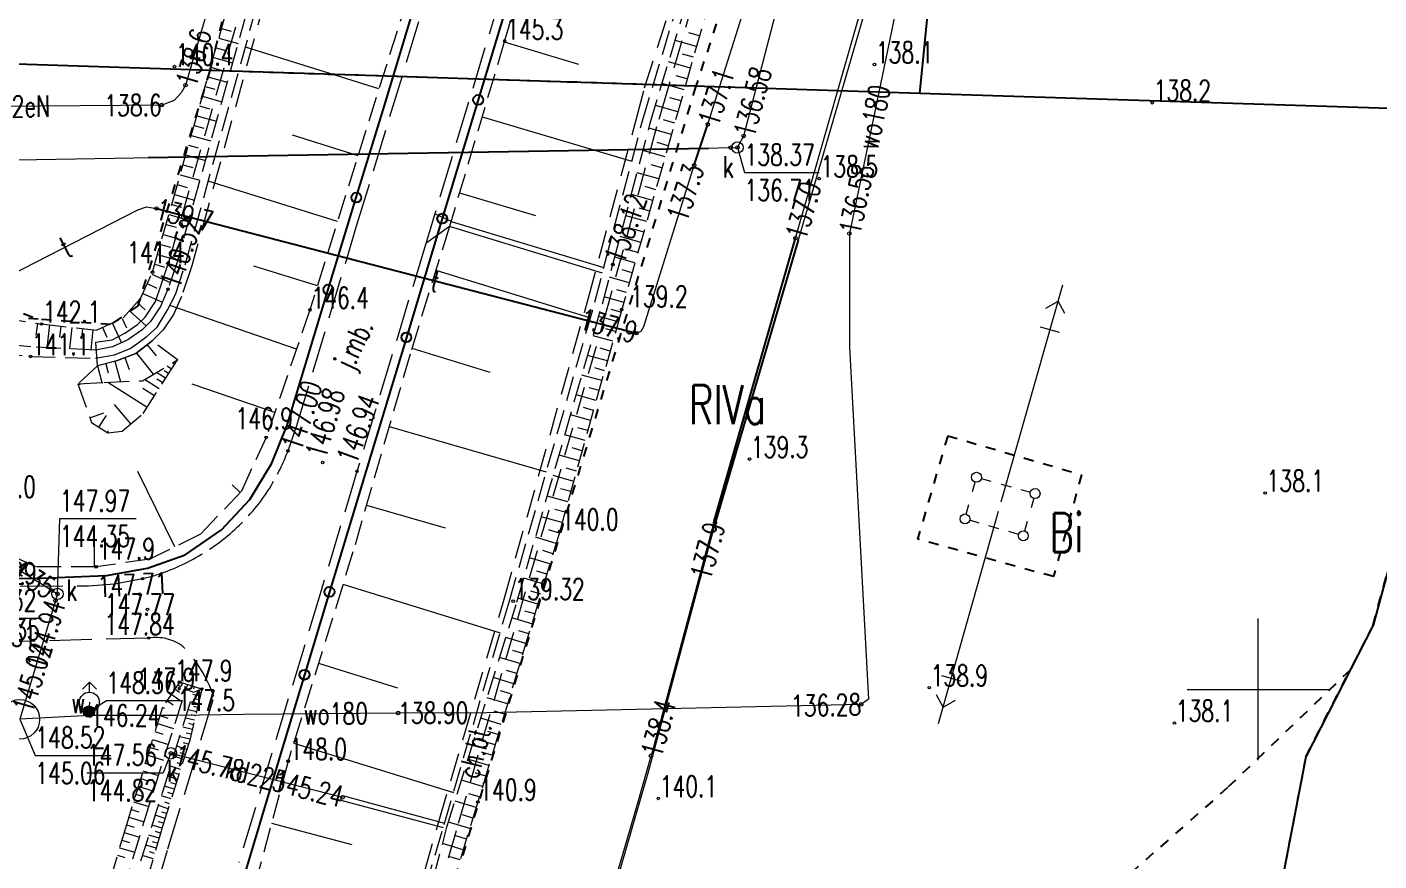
# Model space of a CAD drawing. Header units: metres. Extents: x 7583802 to 7586368, y 5958992 to 5960558.
# Drawn here: x 7586013.2 to 7586108.5, y 5959387.9 to 5959446.7 of the extents above; entities that cross this region are included whole.
import ezdxf
from ezdxf.enums import TextEntityAlignment as Align

# ---------------------------------------------------------------- set-up
doc = ezdxf.new("R2010")
doc.units = ezdxf.units.M
for name, pattern in [('1', [0]), ('2', [3, 2, -1]), ('3_1', [0]), ('3_BUBZ02', [2.45, 1.75, -0.7]), ('3_BUBZ02G', [2.45, 1.75, -0.7]), ('3_KTCR02', [3, 2, -1]), ('3_KTJZ01', [4, 3, -1]), ('4_1', [0]), ('4_SUBP02_05', [0]), ('4_SUBP02_08', [0]), ('4_SUOP03_13', [0]), ('4_SUOP03_15', [0]), ('4_SUOP03_17', [0]), ('4_SUPE_01', [0]), ('4_SUPK_01', [0]), ('4_SUPT_01', [0]), ('4_SUPW_01', [0]), ('4_SUSM03_02', [0]), ('4_SUUS30_02', [0]), ('GUZ', [1.4, 0.7, -0.7])]:
    doc.linetypes.add(name, pattern=pattern)
doc.layers.get('0').update_dxf_attribs({"color": 250, "linetype": 'CONTINUOUS', "lineweight": 100})
for name, color, linetype, lineweight in [('1000_L_1', 7, '1', 18), ('BUBZ_L_1', 7, '3_BUBZ02', 18), ('DZIALKI-G_L_0', 7, '1', 25), ('KONTURY_L_0', 114, '2', 25), ('KONTURY_NR_T_0', 114, 'CONTINUOUS', 25), ('KTCR_E_T_1', 7, 'CONTINUOUS', 15), ('KTCR_L_1', 7, '3_KTCR02', 18), ('KTJZ_E_T_0', 7, 'CONTINUOUS', 15), ('KTJZ_L_0', 7, '3_KTJZ01', 18), ('KTOK_L_4', 7, 'CONTINUOUS', 25), ('RTPW_T_0', 7, 'CONTINUOUS', 15), ('RTPW_T_1', 7, 'CONTINUOUS', 15), ('SUBW_L_0', 5, '4_SUBP02_08', 18), ('SUOE_L_1', 1, '4_SUOP03_13', 25), ('SUOK_L_0', 34, '4_SUOP03_15', 25), ('SUOT_L_1', 30, '4_SUOP03_17', 25), ('SUPE_E_T_3', 1, 'CONTINUOUS', 15), ('SUPE_L_1', 1, '4_SUPE_01', 18), ('SUPE_L_2', 1, '4_SUPE_01', 18), ('SUPE_L_3', 1, '4_SUPE_01', 18), ('SUPK_E_T_0', 34, 'CONTINUOUS', 15), ('SUPK_L_0', 34, '4_SUPK_01', 18), ('SUPT_E_T_0', 30, 'CONTINUOUS', 15), ('SUPT_L_0', 30, '4_SUPT_01', 18), ('SUPW_E_T_0', 5, 'CONTINUOUS', 15), ('SUPW_L_0', 5, '4_SUPW_01', 18), ('SUSM_L_5', 7, 'CONTINUOUS', 18), ('SUTE_T_0', 1, 'CONTINUOUS', 18), ('SUTK_T_0', 34, 'CONTINUOUS', 18), ('SUTT_T_0', 30, 'CONTINUOUS', 18), ('SUTW_T_0', 5, 'CONTINUOUS', 18), ('SUUK_E_T_3', 7, 'CONTINUOUS', 15), ('SUUK_L_7', 7, '4_1', 18), ('SUUK_T_4', 7, 'CONTINUOUS', 13), ('SUUW_E_T_5', 7, 'CONTINUOUS', 15), ('SUUW_T_0', 7, 'CONTINUOUS', 18), ('SUUW_T_7', 7, 'CONTINUOUS', 15)]:
    doc.layers.add(name, color=color, linetype=linetype, lineweight=lineweight)
doc.styles.get("Standard").update_dxf_attribs({"font": 'Simplex.SHX', "width": 0.75})

# ---------------------------------------------------------------- blocks, each defined once
blk = doc.blocks.new('3_RTPW02')
at = {"linetype": 'CONTINUOUS'}
blk.add_circle((0, 0), 0.09, dxfattribs=at)
blk = doc.blocks.new('3_RTPW01')
at = {"linetype": 'CONTINUOUS'}
blk.add_circle((0, 0), 0.09, dxfattribs=at)
blk = doc.blocks.new('4_SUPS01_03')
at = {"linetype": 'CONTINUOUS'}
blk.add_circle((0, 0), 0.125, dxfattribs=at)
blk = doc.blocks.new('4_SUPS01_05')
at = {"linetype": 'CONTINUOUS'}
blk.add_circle((0, 0), 0.125, dxfattribs=at)
blk = doc.blocks.new('4_SUPS01_07')
at = {"linetype": 'CONTINUOUS'}
blk.add_circle((0, 0), 0.125, dxfattribs=at)
blk = doc.blocks.new('4_SUPS01_08')
at = {"linetype": 'CONTINUOUS'}
blk.add_circle((0, 0), 0.125, dxfattribs=at)
blk = doc.blocks.new('4_SUUS22_01')
at = {"linetype": 'CONTINUOUS'}
blk.add_circle((0, 0), 0.4, dxfattribs=at)
blk = doc.blocks.new('4_SUUS02')
at = {"linetype": 'CONTINUOUS'}
for p, q in [((0, 1.4), (-0.495, 0.905)), ((0, 1.4), (0.495, 0.905)), ((0, 0.7), (0, 1.4))]:
    blk.add_line(p, q, dxfattribs=at)
blk.add_circle((0, 0), 0.7, dxfattribs=at)
blk = doc.blocks.new('4_SUUS25')
at = {"linetype": 'CONTINUOUS'}
for radius in [0.4, 0.35, 0.3, 0.25, 0.2, 0.15, 0.1, 0.05, 0.0143]:
    blk.add_circle((0, 0), radius, dxfattribs=at)

msp = doc.modelspace()

# ---------------------------------------------------------------- linework, layer by layer
at = {"layer": '1000_L_1', "linetype": '1'}
for p, q in [((7586100, 5959395), (7586100, 5959405)), ((7586095, 5959400), (7586105, 5959400))]:
    msp.add_line(p, q, dxfattribs=at)
at = {"layer": 'BUBZ_L_1', "linetype": '3_BUBZ02'}
for p, q in [((7586032.63, 5959461.79), (7586023.8, 5959430.13)), ((7586024.37, 5959429.94), (7586033.14, 5959461.66)), ((7586056.6, 5959440.09), (7586060.14, 5959451.82)), ((7586057.84, 5959442.24), (7586060.68, 5959451.63)), ((7586057.15, 5959439.92), (7586057.84, 5959442.24)), ((7586053.97, 5959430.12), (7586056.6, 5959440.09)), ((7586054.52, 5959429.96), (7586057.15, 5959439.92)), ((7586023.8, 5959430.13), (7586023.16, 5959428.22)), ((7586053.25, 5959427.31), (7586053.97, 5959430.12)), ((7586023.68, 5959427.85), (7586024.37, 5959429.94)), ((7586053.78, 5959427.18), (7586054.52, 5959429.96)), ((7586023.16, 5959428.22), (7586022.63, 5959427)), ((7586023.11, 5959426.71), (7586023.68, 5959427.85)), ((7586047.23, 5959406.24), (7586053.25, 5959427.31)), ((7586047.75, 5959406.15), (7586053.78, 5959427.18)), ((7586022.63, 5959427), (7586021.92, 5959425.95)), ((7586022.39, 5959425.54), (7586023.11, 5959426.71)), ((7586021.34, 5959425.35), (7586020.34, 5959424.66)), ((7586021.92, 5959425.95), (7586021.34, 5959425.35)), ((7586021.7, 5959424.9), (7586022.39, 5959425.54)), ((7586006.28, 5959424.31), (7586013.47, 5959423.48)), ((7586013.5, 5959424.15), (7586006.62, 5959424.87)), ((7586020.34, 5959424.66), (7586019.25, 5959424.15)), ((7586020.5, 5959424.03), (7586020.97, 5959424.37)), ((7586020.97, 5959424.37), (7586021.7, 5959424.9)), ((7586023.84, 5959423.24), (7586022.04, 5959424.58)), ((7586013.47, 5959423.48), (7586018.05, 5959423.35)), ((7586018.06, 5959423.93), (7586013.5, 5959424.15)), ((7586018.05, 5959423.35), (7586019.38, 5959423.59)), ((7586019.25, 5959424.15), (7586018.06, 5959423.93)), ((7586019.38, 5959423.59), (7586020.5, 5959424.03)), ((7586018.18, 5959422.81), (7586016.81, 5959421.54)), ((7586021.36, 5959421.77), (7586023.84, 5959423.24)), ((7586021.36, 5959421.77), (7586023.84, 5959423.24)), ((7586016.81, 5959421.54), (7586018.67, 5959421.64)), ((7586016.81, 5959421.54), (7586018.67, 5959421.64)), ((7586018.67, 5959421.64), (7586021.36, 5959421.77)), ((7586018.67, 5959421.64), (7586021.36, 5959421.77)), ((7586042.62, 5959390.48), (7586047.23, 5959406.24)), ((7586042.82, 5959390.28), (7586047.75, 5959406.15)), ((7586022.18, 5959392.93), (7586024.42, 5959400.01)), ((7586022.79, 5959392.77), (7586024.96, 5959399.81)), ((7586024.42, 5959400.01), (7586024.96, 5959399.81)), ((7586024.96, 5959399.81), (7586025.54, 5959400.02)), ((7586024.96, 5959399.81), (7586025.54, 5959400.02)), ((7586019.23, 5959383.36), (7586022.18, 5959392.93)), ((7586019.76, 5959383.25), (7586022.79, 5959392.77)), ((7586039.93, 5959381.26), (7586042.62, 5959390.48)), ((7586039.98, 5959379.6), (7586042.82, 5959390.28))]:
    msp.add_line(p, q, dxfattribs=at)
at = {"layer": 'BUBZ_L_1', "linetype": '3_BUBZ02G'}
for p, q in [((7586050, 5959456.6), (7586046.89, 5959445.73)), ((7586040.77, 5959451.1), (7586036.41, 5959437.16)), ((7586062.1, 5959451.27), (7586055.14, 5959426.79)), ((7586023.42, 5959434.19), (7586027.15, 5959447.36)), ((7586046.89, 5959445.73), (7586043, 5959432.65)), ((7586036.41, 5959437.16), (7586033.17, 5959426.77)), ((7586022.07, 5959429.42), (7586023.42, 5959434.19)), ((7586043, 5959432.65), (7586040.22, 5959423.65)), ((7586021.23, 5959427.57), (7586022.07, 5959429.42)), ((7586019.99, 5959426.19), (7586021.23, 5959427.57)), ((7586006.55, 5959426.95), (7586014.25, 5959425.77)), ((7586018.11, 5959425.33), (7586019.99, 5959426.19)), ((7586033.17, 5959426.77), (7586030.08, 5959417.77)), ((7586055.14, 5959426.79), (7586050.77, 5959411.13)), ((7586014.25, 5959425.77), (7586018.11, 5959425.33)), ((7586020.9, 5959423.68), (7586022.04, 5959424.58)), ((7586019.52, 5959423.17), (7586020.9, 5959423.68)), ((7586040.22, 5959423.65), (7586036.2, 5959409.7)), ((7586019.52, 5959423.17), (7586018.18, 5959422.81)), ((7586022.99, 5959421.93), (7586023.84, 5959423.24)), ((7586016.81, 5959421.54), (7586017.78, 5959418.83)), ((7586021.41, 5959419.46), (7586022.99, 5959421.93)), ((7586017.78, 5959418.83), (7586018.91, 5959418.1)), ((7586019.93, 5959418.22), (7586021.41, 5959419.46)), ((7586018.91, 5959418.1), (7586019.93, 5959418.22)), ((7586030.08, 5959417.77), (7586028.34, 5959413.98)), ((7586028.34, 5959413.98), (7586025.46, 5959410.95)), ((7586025.46, 5959410.95), (7586021.89, 5959409.19)), ((7586050.77, 5959411.13), (7586045, 5959392.06)), ((7586013.84, 5959408.65), (7586011.4, 5959409.77)), ((7586021.89, 5959409.19), (7586018.09, 5959408.64)), ((7586036.2, 5959409.7), (7586031.63, 5959394.94)), ((7586018.09, 5959408.64), (7586013.84, 5959408.65)), ((7586023.97, 5959400.51), (7586022.77, 5959398.74)), ((7586025.54, 5959400.02), (7586023.97, 5959400.51)), ((7586025.54, 5959400.02), (7586024.7, 5959396.41)), ((7586022.77, 5959398.74), (7586020.25, 5959390.52)), ((7586024.7, 5959396.41), (7586022.77, 5959390.33)), ((7586031.63, 5959394.94), (7586028.96, 5959385)), ((7586045, 5959392.06), (7586042.14, 5959382.72)), ((7586020.25, 5959390.52), (7586016.99, 5959379.56)), ((7586022.77, 5959390.33), (7586021.18, 5959384.85))]:
    msp.add_line(p, q, dxfattribs=at)
at = {"layer": 'BUBZ_L_1', "linetype": '3_1'}
for p, q in [((7586026.934, 5959446.597), (7586027.61, 5959446.406)), ((7586060.624, 5959446.08), (7586059.877, 5959446.292)), ((7586026.55, 5959445.241), (7586027.229, 5959445.049)), ((7586026.742, 5959445.92), (7586028.097, 5959445.536)), ((7586038.031, 5959442.344), (7586028.614, 5959445.29)), ((7586046.867, 5959445.654), (7586052.103, 5959444.097)), ((7586060.412, 5959445.332), (7586058.905, 5959445.761)), ((7586026.357, 5959444.561), (7586027.717, 5959444.176)), ((7586060.198, 5959444.579), (7586059.438, 5959444.795)), ((7586026.164, 5959443.88), (7586026.846, 5959443.687)), ((7586059.982, 5959443.819), (7586058.449, 5959444.255)), ((7586025.777, 5959442.513), (7586026.461, 5959442.319)), ((7586025.971, 5959443.197), (7586027.337, 5959442.81)), ((7586059.544, 5959442.28), (7586057.986, 5959442.723)), ((7586059.764, 5959443.053), (7586058.991, 5959443.273)), ((7586025.583, 5959441.827), (7586026.954, 5959441.439)), ((7586059.323, 5959441.501), (7586058.538, 5959441.725)), ((7586025.194, 5959440.452), (7586026.57, 5959440.062)), ((7586025.389, 5959441.14), (7586026.075, 5959440.946)), ((7586059.1, 5959440.717), (7586057.52, 5959441.166)), ((7586024.998, 5959439.763), (7586025.688, 5959439.567)), ((7586045.299, 5959440.379), (7586055.849, 5959437.242)), ((7586058.649, 5959439.133), (7586057.061, 5959439.584)), ((7586058.875, 5959439.927), (7586058.081, 5959440.153)), ((7586024.803, 5959439.071), (7586026.185, 5959438.68)), ((7586036.559, 5959437.635), (7586031.929, 5959439.084)), ((7586058.423, 5959438.339), (7586057.637, 5959438.562)), ((7586024.41, 5959437.685), (7586025.798, 5959437.292)), ((7586024.606, 5959438.379), (7586025.299, 5959438.183)), ((7586058.2, 5959437.552), (7586056.642, 5959437.995)), ((7586024.213, 5959436.99), (7586024.908, 5959436.793)), ((7586057.978, 5959436.773), (7586057.207, 5959436.993)), ((7586024.016, 5959436.293), (7586025.409, 5959435.899)), ((7586035.114, 5959433.004), (7586026.003, 5959435.845)), ((7586057.759, 5959436.002), (7586056.23, 5959436.436)), ((7586023.62, 5959434.896), (7586025.019, 5959434.5)), ((7586023.818, 5959435.595), (7586024.516, 5959435.398)), ((7586043.705, 5959435.021), (7586049.064, 5959433.427)), ((7586057.326, 5959434.48), (7586055.826, 5959434.906)), ((7586057.542, 5959435.237), (7586056.784, 5959435.452)), ((7586023.421, 5959434.195), (7586024.122, 5959433.997)), ((7586057.113, 5959433.73), (7586056.37, 5959433.941)), ((7586023.223, 5959433.493), (7586024.627, 5959433.096)), ((7586056.902, 5959432.987), (7586055.43, 5959433.405)), ((7586022.824, 5959432.085), (7586024.234, 5959431.686)), ((7586023.024, 5959432.79), (7586023.727, 5959432.59)), ((7586056.485, 5959431.522), (7586055.041, 5959431.932)), ((7586056.693, 5959432.251), (7586055.963, 5959432.458)), ((7586022.624, 5959431.378), (7586023.33, 5959431.179)), ((7586056.28, 5959430.799), (7586055.565, 5959431.003)), ((7586022.227, 5959429.976), (7586022.922, 5959429.78)), ((7586022.424, 5959430.671), (7586023.839, 5959430.27)), ((7586056.077, 5959430.084), (7586054.659, 5959430.487)), ((7586022.012, 5959429.292), (7586023.32, 5959428.698)), ((7586033.693, 5959428.449), (7586029.212, 5959429.846)), ((7586042.049, 5959429.57), (7586052.935, 5959426.207)), ((7586055.675, 5959428.673), (7586054.283, 5959429.069)), ((7586055.875, 5959429.375), (7586055.173, 5959429.575)), ((7586021.703, 5959428.613), (7586022.383, 5959428.304)), ((7586055.477, 5959427.977), (7586054.787, 5959428.173)), ((7586020.976, 5959427.287), (7586021.551, 5959426.771)), ((7586021.392, 5959427.928), (7586022.763, 5959427.305)), ((7586055.281, 5959427.286), (7586053.912, 5959427.676)), ((7586019.935, 5959426.165), (7586020.245, 5959425.487)), ((7586020.448, 5959426.699), (7586021.623, 5959425.643)), ((7586032.217, 5959423.993), (7586023.285, 5959427.06)), ((7586054.897, 5959425.92), (7586053.528, 5959426.302)), ((7586055.087, 5959426.602), (7586054.405, 5959426.792)), ((7586013.967, 5959425.813), (7586013.839, 5959424.977)), ((7586014.806, 5959425.707), (7586014.623, 5959424.096)), ((7586015.612, 5959425.615), (7586015.523, 5959424.836)), ((7586016.391, 5959425.526), (7586016.219, 5959424.019)), ((7586017.144, 5959425.44), (7586017.061, 5959424.711)), ((7586017.873, 5959425.357), (7586017.713, 5959423.947)), ((7586018.539, 5959425.526), (7586018.857, 5959424.831)), ((7586019.234, 5959425.844), (7586019.875, 5959424.442)), ((7586054.706, 5959425.235), (7586054.019, 5959425.427)), ((7586021.694, 5959424.307), (7586022.323, 5959423.51)), ((7586054.514, 5959424.548), (7586053.136, 5959424.933)), ((7586020.129, 5959423.395), (7586020.435, 5959422.568)), ((7586020.948, 5959423.718), (7586022.126, 5959422.224)), ((7586040.349, 5959424.068), (7586045.851, 5959422.369)), ((7586054.129, 5959423.167), (7586052.74, 5959423.554)), ((7586054.322, 5959423.859), (7586053.63, 5959424.052)), ((7586018.18, 5959422.81), (7586018.497, 5959421.631)), ((7586018.77, 5959422.968), (7586018.945, 5959422.315)), ((7586019.423, 5959423.144), (7586019.812, 5959421.695)), ((7586022.996, 5959421.939), (7586022.351, 5959422.358)), ((7586023.207, 5959422.264), (7586022.882, 5959422.475)), ((7586023.418, 5959422.59), (7586023.096, 5959422.799)), ((7586023.629, 5959422.915), (7586023.468, 5959423.019)), ((7586053.935, 5959422.473), (7586053.238, 5959422.667)), ((7586016.83, 5959421.484), (7586017.019, 5959421.551)), ((7586021.683, 5959419.887), (7586018.923, 5959421.652)), ((7586022.527, 5959421.206), (7586021.508, 5959421.858)), ((7586022.787, 5959421.613), (7586022.38, 5959421.873)), ((7586030.683, 5959419.527), (7586024.858, 5959421.527)), ((7586053.741, 5959421.776), (7586052.342, 5959422.166)), ((7586022.201, 5959420.696), (7586021.391, 5959421.214)), ((7586053.35, 5959420.375), (7586051.941, 5959420.768)), ((7586053.546, 5959421.077), (7586052.844, 5959421.273)), ((7586017.662, 5959419.16), (7586018.635, 5959419.508)), ((7586020.542, 5959418.733), (7586019.4, 5959420.096)), ((7586053.153, 5959419.671), (7586052.447, 5959419.868)), ((7586018.295, 5959418.498), (7586018.817, 5959419.306)), ((7586038.744, 5959418.529), (7586049.828, 5959415.334)), ((7586052.956, 5959418.964), (7586051.538, 5959419.36)), ((7586018.957, 5959418.106), (7586018.942, 5959418.236)), ((7586052.56, 5959417.543), (7586051.131, 5959417.942)), ((7586052.758, 5959418.255), (7586052.047, 5959418.454)), ((7586052.36, 5959416.829), (7586051.644, 5959417.029)), ((7586052.16, 5959416.112), (7586050.722, 5959416.514)), ((7586023.651, 5959410.058), (7586021.037, 5959415.36)), ((7586051.758, 5959414.671), (7586050.309, 5959415.075)), ((7586051.96, 5959415.393), (7586051.238, 5959415.594)), ((7586028.25, 5959413.885), (7586027.678, 5959414.428)), ((7586051.556, 5959413.946), (7586050.829, 5959414.149)), ((7586037.145, 5959412.98), (7586042.694, 5959411.381)), ((7586051.353, 5959413.219), (7586049.894, 5959413.627)), ((7586050.945, 5959411.757), (7586049.475, 5959412.168)), ((7586051.149, 5959412.49), (7586050.417, 5959412.694)), ((7586050.738, 5959411.023), (7586050.006, 5959411.245)), ((7586017.981, 5959408.64), (7586017.985, 5959410.123)), ((7586050.516, 5959410.292), (7586049.064, 5959410.731)), ((7586050.078, 5959408.844), (7586048.647, 5959409.277)), ((7586050.297, 5959409.565), (7586049.575, 5959409.783)), ((7586049.862, 5959408.128), (7586049.151, 5959408.343)), ((7586035.495, 5959407.422), (7586046.572, 5959403.992)), ((7586049.647, 5959407.418), (7586048.236, 5959407.845)), ((7586049.221, 5959406.012), (7586047.831, 5959406.433)), ((7586049.433, 5959406.712), (7586048.733, 5959406.924)), ((7586049.011, 5959405.317), (7586048.316, 5959405.527)), ((7586048.801, 5959404.622), (7586047.406, 5959405.044)), ((7586048.378, 5959403.225), (7586046.973, 5959403.65)), ((7586048.59, 5959403.925), (7586047.89, 5959404.137)), ((7586048.166, 5959402.523), (7586047.461, 5959402.736)), ((7586033.766, 5959401.839), (7586039.349, 5959400.111)), ((7586047.952, 5959401.818), (7586046.537, 5959402.246)), ((7586024.16, 5959400.451), (7586024.08, 5959400.194)), ((7586047.523, 5959400.4), (7586046.098, 5959400.831)), ((7586047.738, 5959401.11), (7586047.028, 5959401.325)), ((7586023.39, 5959399.654), (7586024.145, 5959399.142)), ((7586023.646, 5959400.032), (7586023.968, 5959399.814)), ((7586023.864, 5959400.354), (7586024.075, 5959400.211)), ((7586024.531, 5959400.335), (7586024.429, 5959400.007)), ((7586025.423, 5959399.516), (7586024.906, 5959399.636)), ((7586025.008, 5959400.186), (7586024.953, 5959400.009)), ((7586025.481, 5959399.768), (7586025.229, 5959399.827)), ((7586025.486, 5959400.037), (7586025.473, 5959399.996)), ((7586047.308, 5959399.687), (7586046.592, 5959399.904)), ((7586022.762, 5959398.715), (7586022.926, 5959398.665)), ((7586023.089, 5959399.211), (7586023.533, 5959398.91)), ((7586025.169, 5959398.428), (7586024.576, 5959398.566)), ((7586025.301, 5959398.991), (7586024.747, 5959399.119)), ((7586025.236, 5959398.714), (7586024.95, 5959398.781)), ((7586025.363, 5959399.258), (7586025.095, 5959399.32)), ((7586047.091, 5959398.972), (7586045.655, 5959399.406)), ((7586022.416, 5959397.585), (7586023.544, 5959397.24)), ((7586022.589, 5959398.149), (7586023.155, 5959397.976)), ((7586025.029, 5959397.824), (7586024.393, 5959397.972)), ((7586024.955, 5959397.506), (7586024.626, 5959397.583)), ((7586025.1, 5959398.131), (7586024.794, 5959398.203)), ((7586046.656, 5959397.533), (7586045.209, 5959397.97)), ((7586046.874, 5959398.253), (7586046.153, 5959398.472)), ((7586022.244, 5959397.024), (7586022.805, 5959396.852)), ((7586024.717, 5959396.484), (7586023.987, 5959396.654)), ((7586024.879, 5959397.177), (7586024.197, 5959397.336)), ((7586024.799, 5959396.837), (7586024.447, 5959396.919)), ((7586046.437, 5959396.809), (7586045.711, 5959397.029)), ((7586021.902, 5959395.909), (7586022.458, 5959395.739)), ((7586022.073, 5959396.465), (7586023.19, 5959396.123)), ((7586024.496, 5959395.768), (7586023.784, 5959395.994)), ((7586024.61, 5959396.125), (7586024.252, 5959396.239)), ((7586032.024, 5959396.213), (7586043.278, 5959392.728)), ((7586046.217, 5959396.083), (7586044.76, 5959396.524)), ((7586021.563, 5959394.804), (7586022.115, 5959394.635)), ((7586021.732, 5959395.355), (7586022.84, 5959395.016)), ((7586024.27, 5959395.057), (7586023.564, 5959395.281)), ((7586024.158, 5959394.704), (7586023.807, 5959394.815)), ((7586024.383, 5959395.411), (7586024.028, 5959395.524)), ((7586045.775, 5959394.623), (7586044.307, 5959395.067)), ((7586045.997, 5959395.354), (7586045.265, 5959395.576)), ((7586021.395, 5959394.255), (7586022.493, 5959393.919)), ((7586023.825, 5959393.653), (7586023.13, 5959393.873)), ((7586024.047, 5959394.352), (7586023.346, 5959394.574)), ((7586023.935, 5959394.002), (7586023.587, 5959394.112)), ((7586045.553, 5959393.889), (7586044.816, 5959394.112)), ((7586021.061, 5959393.164), (7586022.149, 5959392.831)), ((7586021.228, 5959393.709), (7586021.774, 5959393.541)), ((7586023.605, 5959392.96), (7586022.916, 5959393.178)), ((7586023.714, 5959393.305), (7586023.369, 5959393.415)), ((7586045.33, 5959393.152), (7586043.851, 5959393.599)), ((7586020.727, 5959392.077), (7586021.814, 5959391.744)), ((7586020.894, 5959392.621), (7586021.438, 5959392.454)), ((7586023.386, 5959392.272), (7586022.701, 5959392.49)), ((7586023.278, 5959391.929), (7586022.935, 5959392.038)), ((7586023.495, 5959392.615), (7586023.152, 5959392.724)), ((7586044.881, 5959391.67), (7586043.393, 5959392.126)), ((7586045.107, 5959392.412), (7586044.364, 5959392.637)), ((7586020.394, 5959390.991), (7586021.48, 5959390.659)), ((7586020.561, 5959391.534), (7586021.104, 5959391.367)), ((7586022.951, 5959390.9), (7586022.264, 5959391.118)), ((7586023.169, 5959391.586), (7586022.483, 5959391.804)), ((7586023.06, 5959391.243), (7586022.717, 5959391.352)), ((7586044.653, 5959390.927), (7586043.908, 5959391.155)), ((7586020.229, 5959390.449), (7586020.772, 5959390.288)), ((7586022.736, 5959390.212), (7586022.04, 5959390.414)), ((7586022.635, 5959389.864), (7586022.283, 5959389.967)), ((7586022.842, 5959390.557), (7586022.498, 5959390.666)), ((7586030.457, 5959390.574), (7586036.11, 5959389.056)), ((7586044.425, 5959390.182), (7586042.931, 5959390.639)), ((7586019.908, 5959389.37), (7586020.446, 5959389.21)), ((7586020.068, 5959389.908), (7586021.149, 5959389.587)), ((7586022.324, 5959388.794), (7586021.592, 5959389.006)), ((7586022.533, 5959389.512), (7586021.819, 5959389.719)), ((7586022.429, 5959389.155), (7586022.068, 5959389.26)), ((7586043.97, 5959388.695), (7586042.517, 5959389.14)), ((7586044.196, 5959389.435), (7586043.456, 5959389.662)), ((7586019.59, 5959388.302), (7586020.123, 5959388.144)), ((7586019.749, 5959388.835), (7586020.82, 5959388.517)), ((7586022.11, 5959388.057), (7586021.359, 5959388.275)), ((7586022.218, 5959388.428), (7586021.847, 5959388.535)), ((7586043.747, 5959387.968), (7586043.034, 5959388.187))]:
    msp.add_line(p, q, dxfattribs=at)
for p in [(7586023.84, 5959423.24), (7586025.54, 5959400.02)]:
    msp.add_point(p, dxfattribs=at)
at = {"layer": 'DZIALKI-G_L_0', "linetype": '1'}
for p, q in [((7586076.15, 5959442.03), (7586081.05, 5959490.65)), ((7586076.15, 5959442.03), (7585978.35, 5959445.18)), ((7586117.92, 5959440.69), (7586076.15, 5959442.03)), ((7586117.92, 5959440.69), (7586108.1, 5959404.53)), ((7586108.1, 5959404.53), (7586103.36, 5959395.24)), ((7586103.36, 5959395.24), (7586095.47, 5959354.06))]:
    msp.add_line(p, q, dxfattribs=at)
at = {"layer": 'KONTURY_L_0', "linetype": 'GUZ'}
for p, q in [((7586035.53, 5959482.46), (7586026.11, 5959443.64)), ((7586067.04, 5959462.9), (7586060.37, 5959442.54)), ((7586026.11, 5959443.64), (7586021.03, 5959427.05)), ((7586060.37, 5959442.54), (7586026.11, 5959443.64)), ((7586060.37, 5959442.54), (7586043.78, 5959387.83)), ((7585975.15, 5959441.24), (7586014.02, 5959426.1)), ((7586108.1, 5959404.53), (7586117.92, 5959440.69)), ((7586014.02, 5959426.1), (7585985.27, 5959428.19)), ((7586021.03, 5959427.05), (7586019.13, 5959425.73)), ((7586019.13, 5959425.73), (7586014.02, 5959426.1)), ((7586078.12, 5959417.89), (7586076, 5959410.6)), ((7586078.12, 5959417.89), (7586087.56, 5959415.14)), ((7586087.56, 5959415.14), (7586085.57, 5959407.95)), ((7586085.57, 5959407.95), (7586076, 5959410.6)), ((7586108.1, 5959404.53), (7586106.48, 5959401.36)), ((7586106.48, 5959401.36), (7586097.85, 5959393.07)), ((7586103.36, 5959395.24), (7586106.48, 5959401.36)), ((7586103.36, 5959395.24), (7586095.47, 5959354.06)), ((7586097.85, 5959393.07), (7586082.88, 5959379.86))]:
    msp.add_line(p, q, dxfattribs=at)
at = {"layer": 'KTCR_L_1', "linetype": '3_KTCR02'}
for p, q in [((7586033.97, 5959463.25), (7586024.85, 5959429.87)), ((7586023.29, 5959430.37), (7586032.24, 5959461.91)), ((7586056.75, 5959442.42), (7586059.8, 5959451.91)), ((7586061.03, 5959451.49), (7586058.33, 5959442.11)), ((7586056.18, 5959440.27), (7586056.75, 5959442.42)), ((7586058.33, 5959442.11), (7586057.59, 5959439.68)), ((7586052.77, 5959427.52), (7586056.18, 5959440.27)), ((7586057.59, 5959439.68), (7586054.17, 5959427.06)), ((7586022.68, 5959428.54), (7586023.29, 5959430.37)), ((7586024.85, 5959429.87), (7586024.11, 5959427.7)), ((7586022.29, 5959427.36), (7586022.68, 5959428.54)), ((7586021.56, 5959426.25), (7586022.29, 5959427.36)), ((7586024.11, 5959427.7), (7586023.56, 5959426.43)), ((7586046.86, 5959406.36), (7586052.77, 5959427.52)), ((7586021, 5959425.74), (7586021.56, 5959426.25)), ((7586023.56, 5959426.43), (7586022.83, 5959425.35)), ((7586054.17, 5959427.06), (7586043.47, 5959390.02)), ((7586020.11, 5959425.11), (7586021, 5959425.74)), ((7586022.83, 5959425.35), (7586022.04, 5959424.58)), ((7586018.07, 5959424.49), (7586019.22, 5959424.65)), ((7586018.18, 5959422.81), (7586018.07, 5959424.49)), ((7586019.22, 5959424.65), (7586020.11, 5959425.11)), ((7586022.04, 5959424.58), (7586020.9, 5959423.68)), ((7586020.9, 5959423.68), (7586019.52, 5959423.17)), ((7586019.52, 5959423.17), (7586018.18, 5959422.81)), ((7586042.25, 5959390.68), (7586046.86, 5959406.36)), ((7586039.63, 5959381.44), (7586042.25, 5959390.68)), ((7586043.47, 5959390.02), (7586040.38, 5959379.49))]:
    msp.add_line(p, q, dxfattribs=at)
at = {"layer": 'KTJZ_L_0', "linetype": '3_KTJZ01'}
for p, q in [((7586036.48, 5959432.75), (7586041.87, 5959450.47)), ((7586046.66, 5959449.07), (7586041.97, 5959433.53)), ((7586041.97, 5959433.53), (7586041.28, 5959431.27)), ((7586032.22, 5959418.53), (7586036.48, 5959432.75)), ((7586041.28, 5959431.27), (7586036.48, 5959415.37)), ((7586031.62, 5959416.82), (7586032.22, 5959418.53)), ((7586036.48, 5959415.37), (7586033.96, 5959406.98)), ((7586008.75, 5959407.24), (7586017.56, 5959407.31)), ((7586017.56, 5959407.31), (7586019.38, 5959407.45)), ((7586019.38, 5959407.45), (7586021.37, 5959407.81)), ((7586033.96, 5959406.98), (7586028.15, 5959387.8)), ((7586021.8, 5959403.62), (7586008.97, 5959403.27)), ((7586023.16, 5959388.76), (7586026.4, 5959399.49)), ((7586021.14, 5959381.96), (7586023.16, 5959388.76))]:
    msp.add_line(p, q, dxfattribs=at)
for centre, radius, start, end in [((7586016.981, 5959422.438), 15.68, 332.42518, 339.00317), ((7586019.467, 5959420.953), 12.79, 317.05847, 333.16703), ((7586018.488, 5959421.526), 13.899, 303.1572, 318.07982), ((7586017.698, 5959422.409), 15.072, 290.1508, 303.83551), ((7586018.248, 5959421.147), 13.697, 283.17414, 289.80892), ((7586022.298, 5959400.439), 3.22, 53.58434, 98.90324), ((7586017.111, 5959396.191), 9.857, 19.55288, 43.93264)]:
    msp.add_arc(centre, radius, start, end, dxfattribs=at)
at = {"layer": 'KTOK_L_4'}
for p, q in [((7586038.41, 5959441.17), (7586041.308, 5959450.741)), ((7586047.556, 5959449.948), (7586045.025, 5959441.573)), ((7586045.025, 5959441.573), (7586042.493, 5959433.199)), ((7586036.436, 5959434.683), (7586038.41, 5959441.17)), ((7586034.462, 5959428.197), (7586036.436, 5959434.683)), ((7586042.493, 5959433.199), (7586039.962, 5959424.824)), ((7586031.55, 5959418.63), (7586034.462, 5959428.197)), ((7586039.962, 5959424.824), (7586037.43, 5959416.45)), ((7586030.48, 5959415.96), (7586031.55, 5959418.63)), ((7586028.93, 5959413.4), (7586030.48, 5959415.96)), ((7586037.43, 5959416.45), (7586034.543, 5959406.876)), ((7586026.94, 5959411.24), (7586028.93, 5959413.4)), ((7586024.37, 5959409.48), (7586026.94, 5959411.24)), ((7586021.71, 5959408.55), (7586024.37, 5959409.48)), ((7586018.83, 5959408.04), (7586021.71, 5959408.55)), ((7586008.47, 5959407.8), (7586014.17, 5959407.84)), ((7586014.17, 5959407.84), (7586018.83, 5959408.04)), ((7586034.543, 5959406.876), (7586032.782, 5959401.033)), ((7586032.782, 5959401.033), (7586031.02, 5959395.19)), ((7586031.02, 5959395.19), (7586028.158, 5959385.608))]:
    msp.add_line(p, q, dxfattribs=at)
for centre in [(7586045.025, 5959441.573), (7586036.436, 5959434.683), (7586042.493, 5959433.199), (7586034.462, 5959428.197), (7586039.962, 5959424.824), (7586034.543, 5959406.876), (7586032.782, 5959401.033)]:
    msp.add_circle(centre, 0.35, dxfattribs=at)
at = {"layer": 'SUBW_L_0', "linetype": '4_SUBP02_05'}
msp.add_circle((7586012.71, 5959397.89), 1.398, dxfattribs=at)
at = {"layer": 'SUOE_L_1', "linetype": '4_1'}
msp.add_line((7586061.67, 5959411.86), (7586067.39, 5959431.82), dxfattribs=at)
at = {"layer": 'SUOK_L_0', "linetype": '4_1'}
msp.add_line((7586021.763, 5959437.501), (7586061.265, 5959438.175), dxfattribs=at)
at = {"layer": 'SUOT_L_1', "linetype": '4_1'}
for p, q in [((7586060.25, 5959436.96), (7586061.21, 5959439.85)), ((7586022.35, 5959433.91), (7586056.18, 5959425.12)), ((7586067.59, 5959431.69), (7586061.72, 5959411.74))]:
    msp.add_line(p, q, dxfattribs=at)
at = {"layer": 'SUPE_L_1', "linetype": '4_SUPE_01'}
for p, q in [((7586081.898, 5959413.232), (7586086.226, 5959428.532)), ((7586085.035, 5959426.894), (7586085.899, 5959427.377)), ((7586086.382, 5959426.513), (7586085.899, 5959427.377)), ((7586086.001, 5959425.166), (7586084.654, 5959425.547)), ((7586077.478, 5959397.595), (7586081.708, 5959412.558)), ((7586079.049, 5959400.58), (7586077.702, 5959400.961)), ((7586077.804, 5959398.749), (7586077.321, 5959399.614)), ((7586077.804, 5959398.749), (7586078.668, 5959399.233))]:
    msp.add_line(p, q, dxfattribs=at)
at = {"layer": 'SUPE_L_2', "linetype": '4_SUPE_01'}
for p, q in [((7586067.39, 5959431.82), (7586074.79, 5959457.64)), ((7586061.67, 5959411.86), (7586067.39, 5959431.82)), ((7586061.67, 5959411.86), (7586057.21, 5959395.32)), ((7586056.31, 5959392.07), (7586057.21, 5959395.32)), ((7586051.88, 5959376.98), (7586056.31, 5959392.07))]:
    msp.add_line(p, q, dxfattribs=at)
at = {"layer": 'SUPE_L_3', "linetype": '4_SUPE_01'}
for p, q in [((7586026.28, 5959449.06), (7586024.4, 5959442.61)), ((7586024.4, 5959442.61), (7586024.1, 5959442.08)), ((7586023.59, 5959441.52), (7586022.72, 5959441.21)), ((7586024.1, 5959442.08), (7586023.59, 5959441.52)), ((7586022.72, 5959441.21), (7585999.41, 5959440.99))]:
    msp.add_line(p, q, dxfattribs=at)
at = {"layer": 'SUPK_L_0', "linetype": '4_1'}
for p, q in [((7586063.74, 5959439.03), (7586068.97, 5959459.15)), ((7586063.3, 5959438.21), (7586063.74, 5959439.03)), ((7586005.27, 5959437.22), (7586063.3, 5959438.21)), ((7585999.68, 5959416.54), (7586015.37, 5959406.73)), ((7586015.37, 5959406.73), (7586012.71, 5959397.89)), ((7586023.36, 5959395.49), (7586035.46, 5959392.39))]:
    msp.add_line(p, q, dxfattribs=at)
at = {"layer": 'SUPT_L_0', "linetype": '4_SUPT_01'}
for p, q in [((7586061.21, 5959439.85), (7586068.65, 5959463.5)), ((7586075.09, 5959457.52), (7586067.59, 5959431.69)), ((7586060.25, 5959436.96), (7586061.21, 5959439.85)), ((7586056.71, 5959425.6), (7586060.25, 5959436.96)), ((7586009.29, 5959427.79), (7586021.04, 5959433.81)), ((7586021.04, 5959433.81), (7586021.64, 5959434.04)), ((7586021.64, 5959434.04), (7586022.35, 5959433.91)), ((7586022.35, 5959433.91), (7586056.18, 5959425.12)), ((7586067.59, 5959431.69), (7586061.72, 5959411.74)), ((7586056.18, 5959425.12), (7586056.52, 5959425.25)), ((7586056.52, 5959425.25), (7586056.71, 5959425.6)), ((7586061.72, 5959411.74), (7586057.03, 5959394.26)), ((7586057.03, 5959394.26), (7586042.97, 5959345.66))]:
    msp.add_line(p, q, dxfattribs=at)
at = {"layer": 'SUPW_L_0', "linetype": '4_1'}
for p, q in [((7586074.42, 5959447.66), (7586071.19, 5959432.15)), ((7586071.19, 5959432.15), (7586071.21, 5959424.13)), ((7586071.21, 5959424.13), (7586072.53, 5959399.31)), ((7586017.62, 5959399.1), (7586017.58, 5959398.43)), ((7586072.02, 5959398.94), (7586045.6, 5959398.35)), ((7586072.53, 5959399.31), (7586072.02, 5959398.94)), ((7586017.68, 5959398.15), (7586012.71, 5959397.89)), ((7586017.58, 5959398.43), (7586017.68, 5959398.15)), ((7586023.84, 5959398.15), (7586017.68, 5959398.15)), ((7586028.48, 5959398.24), (7586023.84, 5959398.15)), ((7586039.38, 5959398.33), (7586028.48, 5959398.24)), ((7586045.6, 5959398.35), (7586039.38, 5959398.33))]:
    msp.add_line(p, q, dxfattribs=at)
at = {"layer": 'SUSM_L_5', "linetype": '4_SUSM03_02'}
for p, q in [((7586080.487, 5959414.866), (7586081.162, 5959414.678)), ((7586079.871, 5959413.948), (7586080.057, 5959414.623)), ((7586081.878, 5959414.479), (7586082.594, 5959414.279)), ((7586083.268, 5959414.092), (7586083.943, 5959413.904)), ((7586079.433, 5959412.357), (7586079.619, 5959413.032)), ((7586084.186, 5959413.473), (7586083.998, 5959412.799)), ((7586080.349, 5959411.728), (7586079.676, 5959411.923)), ((7586081.731, 5959411.328), (7586081.021, 5959411.533)), ((7586083.114, 5959410.927), (7586082.441, 5959411.122)), ((7586083.732, 5959411.841), (7586083.544, 5959411.167))]:
    msp.add_line(p, q, dxfattribs=at)
for centre in [(7586080.15, 5959414.96), (7586080.15, 5959414.96), (7586084.28, 5959413.81), (7586084.28, 5959413.81), (7586079.34, 5959412.02), (7586079.34, 5959412.02), (7586083.45, 5959410.83), (7586083.45, 5959410.83)]:
    msp.add_circle(centre, 0.35, dxfattribs=at)
at = {"layer": 'SUTK_T_0', "linetype": 'CONTINUOUS'}
for p, q in [((7586063.3, 5959438.21), (7586063.802, 5959436.448)), ((7586063.802, 5959436.448), (7586069.067, 5959436.448)), ((7586015.37, 5959406.73), (7586015.546, 5959412.052)), ((7586015.546, 5959412.052), (7586020.92, 5959412.052)), ((7586008.929, 5959405.013), (7586014.249, 5959405.013)), ((7586023.36, 5959395.49), (7586022.819, 5959394.122)), ((7586017.445, 5959394.122), (7586022.819, 5959394.122))]:
    msp.add_line(p, q, dxfattribs=at)
at = {"layer": 'SUTW_T_0', "linetype": 'CONTINUOUS'}
for p, q in [((7586017.58, 5959398.43), (7586018.823, 5959399.205)), ((7586018.823, 5959399.205), (7586024.089, 5959399.205)), ((7586012.71, 5959397.89), (7586013.806, 5959395.347)), ((7586013.806, 5959395.347), (7586019.126, 5959395.347))]:
    msp.add_line(p, q, dxfattribs=at)
at = {"layer": 'SUUK_L_7', "linetype": '4_SUUS30_02'}
for p, q in [((7586043.13, 5959432.99), (7586041.964, 5959433.533)), ((7586043.13, 5959432.99), (7586053.889, 5959429.746)), ((7586043, 5959432.65), (7586041.329, 5959431.432)), ((7586053.793, 5959429.343), (7586043, 5959432.65)), ((7586035.35, 5959392.19), (7586035.45, 5959392.51)), ((7586035.35, 5959392.19), (7586042.553, 5959390.251)), ((7586035.45, 5959392.51), (7586042.647, 5959390.573))]:
    msp.add_line(p, q, dxfattribs=at)

# ---------------------------------------------------------------- block references
at = {"layer": 'RTPW_T_0'}
for p in [(7586046.89, 5959445.73), (7586023.62, 5959443.92), (7586072.96, 5959444.07), (7586092.54, 5959441.37), (7586069.06, 5959436.02), (7586022.07, 5959429.42), (7586033.17, 5959426.77), (7586055.14, 5959426.79), (7586014.25, 5959425.77), (7586013.47, 5959423.48), (7586030.08, 5959417.77), (7586064.15, 5959416.24), (7586100.5, 5959413.85), (7586050.77, 5959411.13), (7586018.09, 5959408.64), (7586023.97, 5959400.51), (7586024.42, 5959400.01), (7586025.54, 5959400.02), (7586076.82, 5959400.12), (7586094.1, 5959397.63), (7586031.63, 5959394.94), (7586045, 5959392.06), (7586057.72, 5959392.31)]:
    msp.add_blockref('3_RTPW01', p, dxfattribs=at)
at = {"layer": 'RTPW_T_1'}
for p in [(7586054.52, 5959429.96), (7586023.16, 5959428.22), (7586031.62, 5959416.82), (7586034.06, 5959416), (7586036.48, 5959415.37), (7586021.37, 5959407.81), (7586047.49, 5959406.22), (7586021.72, 5959405.64), (7586021.8, 5959403.62)]:
    msp.add_blockref('3_RTPW02', p, dxfattribs=at)
at = {"layer": 'SUTE_T_0'}
for p in [(7586024.4, 5959442.61), (7586022.72, 5959441.21), (7586067.39, 5959431.82), (7586057.21, 5959395.32)]:
    msp.add_blockref('4_SUPS01_03', p, dxfattribs=at)
at = {"layer": 'SUTK_T_0'}
for p in [(7586063.74, 5959439.03), (7586062.818, 5959438.202), (7586063.3, 5959438.21), (7586014.997, 5959406.963), (7586015.227, 5959406.256), (7586015.37, 5959406.73), (7586023.36, 5959395.49), (7586023.602, 5959395.428), (7586035.46, 5959392.39)]:
    msp.add_blockref('4_SUPS01_05', p, dxfattribs=at)
at = {"layer": 'SUTT_T_0'}
for p in [(7586061.21, 5959439.85), (7586060.25, 5959436.96), (7586022.35, 5959433.91), (7586056.18, 5959425.12), (7586061.72, 5959411.74)]:
    msp.add_blockref('4_SUPS01_07', p, dxfattribs=at)
at = {"layer": 'SUTW_T_0'}
for p in [(7586071.19, 5959432.15), (7586017.58, 5959398.43), (7586072.02, 5959398.94), (7586017.68, 5959398.15), (7586039.38, 5959398.33)]:
    msp.add_blockref('4_SUPS01_08', p, dxfattribs=at)
at = {"layer": 'SUUK_T_4'}
for p in [(7586063.3, 5959438.21), (7586015.37, 5959406.73), (7586023.36, 5959395.49)]:
    msp.add_blockref('4_SUUS22_01', p, dxfattribs=at)
at = {"layer": 'SUUW_T_0'}
msp.add_blockref('4_SUUS02', (7586017.62, 5959399.1), dxfattribs=at)
at = {"layer": 'SUUW_T_7'}
msp.add_blockref('4_SUUS25', (7586017.58, 5959398.43), dxfattribs=at)

# ---------------------------------------------------------------- texts
at = {"layer": 'KONTURY_NR_T_0', "width": 0.7}
for s, p in [('RIVa', (7586059.87, 5959421.46)), ('Bi', (7586085.3, 5959412.42))]:
    msp.add_text(s, height=2.75, dxfattribs=at).set_placement(p, align=Align.TOP_LEFT)
at = {"layer": 'KTCR_E_T_1', "width": 0.7}
msp.add_text('ch.bt.', height=1.5, rotation=75.96377, dxfattribs=at).set_placement((7586044.782, 5959395.718), align=Align.MIDDLE)
at = {"layer": 'KTJZ_E_T_0', "width": 0.7}
msp.add_text('j.mb.', height=1.5, rotation=64.72229, dxfattribs=at).set_placement((7586036.436, 5959424.262), align=Align.MIDDLE)
at = {"layer": 'RTPW_T_0', "width": 0.7}
for s, p in [('145.3', (7586046.99, 5959445.83)), ('140.4', (7586023.72, 5959444.02)), ('138.1', (7586073.06, 5959444.17)), ('138.2', (7586092.64, 5959441.47)), ('138.5', (7586069.16, 5959436.12)), ('141.4', (7586020.282, 5959430.062)), ('146.4', (7586033.27, 5959426.87)), ('139.2', (7586055.739, 5959426.951)), ('142.1', (7586014.35, 5959425.87)), ('141.1', (7586013.57, 5959423.58)), ('146.9', (7586027.916, 5959418.352)), ('139.3', (7586064.25, 5959416.34)), ('148.0', (7586009.8, 5959413.54)), ('138.1', (7586100.6, 5959413.95)), ('140.0', (7586050.87, 5959411.23)), ('147.9', (7586018.203, 5959409.167)), ('147.9', (7586021.03, 5959399.991)), ('147.9', (7586023.659, 5959400.571)), ('138.9', (7586076.92, 5959400.22)), ('147.5', (7586023.838, 5959398.476)), ('138.1', (7586094.2, 5959397.73)), ('148.0', (7586031.73, 5959395.04)), ('140.1', (7586057.82, 5959392.41)), ('140.9', (7586045.1, 5959392.16))]:
    msp.add_text(s, height=1.5, dxfattribs=at).set_placement(p)
at = {"layer": 'RTPW_T_1', "width": 0.7}
for s, rotation, p in [('138.12', 70.22518, (7586055.286, 5959429.938)), ('140.52', 70.79602, (7586023.955, 5959428.182)), ('147.00', 72.06857, (7586032.544, 5959416.727)), ('146.98', 73.98337, (7586034.26, 5959416.2)), ('146.94', 69.98276, (7586036.41, 5959415.798)), ('147.71', 2.7263, (7586018.234, 5959406.512))]:
    msp.add_text(s, height=1.5, rotation=rotation, dxfattribs=at).set_placement(p)
for s, p in [('148.29', (7586008.95, 5959407.44)), ('139.32', (7586047.59, 5959406.32)), ('147.77', (7586018.715, 5959405.242)), ('147.84', (7586018.685, 5959403.847)), ('148.35', (7586009.17, 5959403.47))]:
    msp.add_text(s, height=1.5, dxfattribs=at).set_placement(p)
at = {"layer": 'SUPE_E_T_3', "width": 0.7}
msp.add_text('2eN', height=1.5, rotation=0.54078, dxfattribs=at).set_placement((7586013.49, 5959441.123), align=Align.MIDDLE)
at = {"layer": 'SUPK_E_T_0', "width": 0.7}
msp.add_text('kd225', height=1.5, rotation=345.63, dxfattribs=at).set_placement((7586029.368, 5959393.951), align=Align.MIDDLE)
at = {"layer": 'SUPT_E_T_0', "width": 0.7}
for rotation, p in [(27.12789, (7586015.922, 5959431.188)), (345.43499, (7586042.011, 5959428.801))]:
    msp.add_text('t', height=1.5, rotation=rotation, dxfattribs=at).set_placement(p, align=Align.MIDDLE)
at = {"layer": 'SUPW_E_T_0', "width": 0.7}
for rotation, p in [(78.23615, (7586072.899, 5959440.357)), (0.47308, (7586034.985, 5959398.294))]:
    msp.add_text('wo180', height=1.5, rotation=rotation, dxfattribs=at).set_placement(p, align=Align.MIDDLE)
at = {"layer": 'SUTE_T_0', "width": 0.7}
for s, rotation, p in [('138.6', 73.70604, (7586024.4, 5959442.61)), ('137.0', 74.00771, (7586067.39, 5959431.82)), ('138.4', 74.90916, (7586057.21, 5959395.32))]:
    msp.add_text(s, height=1.5, rotation=rotation, dxfattribs=at).set_placement(p, align=Align.MIDDLE_LEFT)
msp.add_text('138.6', height=1.5, rotation=0.52455, dxfattribs=at).set_placement((7586022.72, 5959441.21), align=Align.MIDDLE_RIGHT)
at = {"layer": 'SUTK_T_0', "width": 0.7}
for s, rotation, p in [('136.58', 75.42899, (7586063.74, 5959439.03)), ('145.02', 73.2532, (7586012.881, 5959398.46)), ('145.78', 345.63, (7586023.676, 5959395.409))]:
    msp.add_text(s, height=1.5, rotation=rotation, dxfattribs=at).set_placement(p, align=Align.MIDDLE_LEFT)
for s, p in [('138.37', (7586063.802, 5959438.448)), ('136.71', (7586063.802, 5959435.948)), ('147.97', (7586015.546, 5959414.052)), ('144.35', (7586015.546, 5959411.552)), ('148.32', (7586008.929, 5959407.013)), ('145.51', (7586008.929, 5959404.513)), ('147.56', (7586017.445, 5959396.122)), ('144.82', (7586017.445, 5959393.622))]:
    msp.add_text(s, height=1.5, dxfattribs=at).set_placement(p, align=Align.TOP_LEFT)
for s, rotation, p in [('144.35', 327.98477, (7586014.997, 5959406.963)), ('144.94', 73.2532, (7586015.227, 5959406.256)), ('145.24', 346.06541, (7586035.46, 5959392.39))]:
    msp.add_text(s, height=1.5, rotation=rotation, dxfattribs=at).set_placement(p, align=Align.MIDDLE_RIGHT)
at = {"layer": 'SUTT_T_0', "width": 0.7}
for s, rotation, p in [('137.1', 72.87784, (7586061.21, 5959439.85)), ('139.7', 346.11459, (7586022.35, 5959433.91))]:
    msp.add_text(s, height=1.5, rotation=rotation, dxfattribs=at).set_placement(p, align=Align.MIDDLE_LEFT)
for s, rotation, p in [('137.3', 72.15061, (7586060.25, 5959436.96)), ('137.9', 345.10814, (7586056.18, 5959425.12)), ('137.9', 74.98091, (7586061.72, 5959411.74))]:
    msp.add_text(s, height=1.5, rotation=rotation, dxfattribs=at).set_placement(p, align=Align.MIDDLE_RIGHT)
at = {"layer": 'SUTW_T_0', "width": 0.7}
for s, rotation, p in [('136.58', 78.23615, (7586071.19, 5959432.15)), ('138.90', 0.18424, (7586039.38, 5959398.33))]:
    msp.add_text(s, height=1.5, rotation=rotation, dxfattribs=at).set_placement(p, align=Align.MIDDLE_LEFT)
msp.add_text('148.36', height=1.5, dxfattribs=at).set_placement((7586018.823, 5959399.705))
msp.add_text('136.28', height=1.5, rotation=1.27928, dxfattribs=at).set_placement((7586072.02, 5959398.94), align=Align.MIDDLE_RIGHT)
msp.add_text('146.24', height=1.5, dxfattribs=at).set_placement((7586017.68, 5959398.15), align=Align.MIDDLE_LEFT)
for s, p in [('148.52', (7586013.806, 5959397.347)), ('145.06', (7586013.806, 5959394.847))]:
    msp.add_text(s, height=1.5, dxfattribs=at).set_placement(p, align=Align.TOP_LEFT)
at = {"layer": 'SUUK_E_T_3', "width": 0.7}
msp.add_text('k', height=1.5, dxfattribs=at).set_placement((7586063.03, 5959437.601), align=Align.TOP_RIGHT)
msp.add_text('k', height=1.5, dxfattribs=at).set_placement((7586015.989, 5959406.248))
msp.add_text('k', height=1.5, dxfattribs=at).set_placement((7586023.086, 5959395.001), align=Align.TOP_LEFT)
at = {"layer": 'SUUW_E_T_5', "width": 0.7}
msp.add_text('w', height=1.5, dxfattribs=at).set_placement((7586017.325, 5959398.316), align=Align.RIGHT)

doc.saveas('drawing.dxf')
